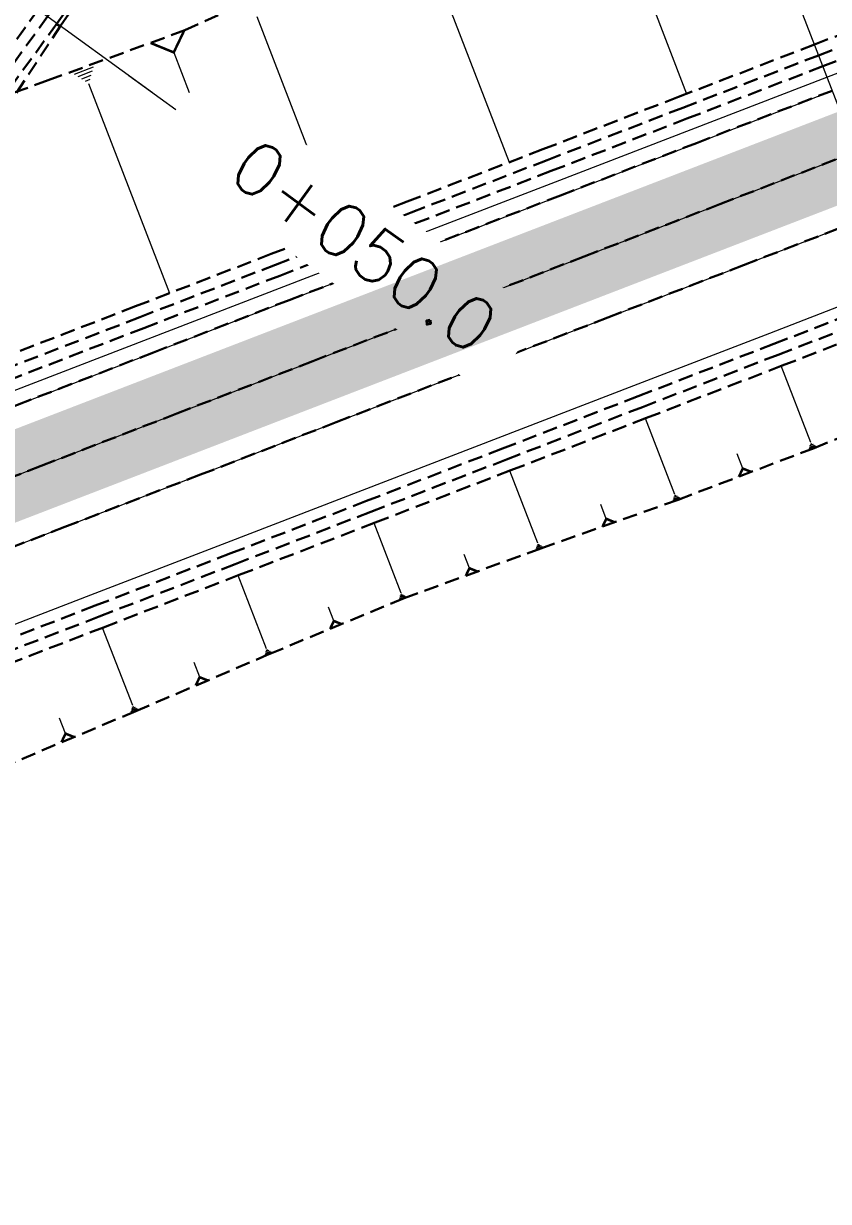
# Model space of a CAD drawing. Header units: metres. Extents: x 544752 to 548977, y 1840603 to 1844608.
# Drawn here: x 545154.89 to 545182.55, y 1844239.58 to 1844280.07 of the extents above; entities that cross this region are included whole.
import ezdxf

# ---------------------------------------------------------------- set-up
doc = ezdxf.new("R2010")
doc.units = ezdxf.units.M
doc.header["$MEASUREMENT"] = 0
for name, pattern in [('ACAD_ISO02W100', [15, 12, -3]), ('Anordnung Grundriss$0$GESTRICHELT', [0.75, 0.5, -0.25]), ('HIDDEN', [0.375, 0.25, -0.125])]:
    doc.linetypes.add(name, pattern=pattern)
doc.layers.add('C-ROAD', color=7, linetype='Continuous')
for name, color, linetype, lineweight in [('C-ROAD-CORR', 5, 'Continuous', 0), ('C-ROAD-SAMP', 150, 'HIDDEN', 0), ('C-ROAD-SAMP-TEXT', 11, 'Continuous', 0), ('C-TOPO-FEAT', 94, 'Continuous', 5)]:
    doc.layers.add(name, color=color, linetype=linetype, lineweight=lineweight)

msp = doc.modelspace()

# ---------------------------------------------------------------- linework, layer by layer
at = {"layer": 'C-ROAD-CORR', "color": 160, "linetype": 'Continuous'}
for p, q in [((545174.6386672057, 1844285.530964608, 786.2094124978776), (545177.6758390117, 1844277.658614131, 777.7715031237665)), ((545168.6528160726, 1844282.875789878, 786.6477675940467), (545171.5738556341, 1844275.304454223, 778.5324982995213)), ((545162.9140432171, 1844280.312463362, 787.0522121651794), (545165.7177835052, 1844273.045167468, 779.2628252052467)), ((545156.1265822031, 1844279.955415019, 788.7015196955513), (545156.0113007671, 1844280.039131871, 788.5590475198248)), ((545156.1273810655, 1844279.952825213, 788.7036878694273), (545156.1292920987, 1844279.955456781, 788.7036878694273)), ((545156.128179928, 1844279.950235407, 788.7058560433034), (545156.1320019942, 1844279.955498544, 788.7058560433034)), ((545156.1289787905, 1844279.9476456, 788.7080242171794), (545156.1347118898, 1844279.955540306, 788.7080242171794)), ((545156.129777653, 1844279.945055794, 788.7101923910554), (545156.1374217853, 1844279.955582068, 788.7101923910554)), ((545160.0535109894, 1844279.081902224, 787.2958230244499), (545160.5862154397, 1844277.701132086, 785.8158567392383)), ((545157.2887583039, 1844278.572698257, 788.1783725637348), (545156.6310106268, 1844278.318937616, 788.1783725637348)), ((545157.2488332842, 1844278.431353564, 788.0608723900402), (545156.7555225266, 1844278.241033083, 788.0608723900402)), ((545157.2089082648, 1844278.290008871, 787.9433722163457), (545156.8800344262, 1844278.163128551, 787.9433722163457)), ((545157.1689832452, 1844278.148664178, 787.8258720426511), (545157.004546326, 1844278.085224018, 787.8258720426511)), ((545157.1290582257, 1844278.007319485, 787.7083718689565), (545159.908188855, 1844270.803811836, 779.9873557764195)), ((545181.9441903215, 1844265.666933088, 780.5546663541492), (545180.9276039767, 1844268.30192528, 777.7303732296475)), ((545177.270766346, 1844263.889597693, 781.1124648959185), (545176.2628047664, 1844266.502234491, 778.3121332042614)), ((545181.8857731615, 1844265.460121529, 780.7265892869378), (545182.1263726138, 1844265.552945378, 780.7265892869378)), ((545181.9003774516, 1844265.511824418, 780.6836085537407), (545182.0808270407, 1844265.581442305, 780.6836085537407)), ((545181.9149817416, 1844265.563527308, 780.6406278205435), (545182.0352814676, 1844265.609939233, 780.6406278205435)), ((545181.9295860315, 1844265.615230198, 780.5976470873463), (545181.9897358946, 1844265.63843616, 780.5976470873463)), ((545179.607617633, 1844264.777884774, 780.8339716889873), (545179.4122898055, 1844265.284174577, 780.2913094321452)), ((545172.562085224, 1844262.208591613, 781.5674930948652), (545171.5996654299, 1844264.703184085, 778.8936861714541)), ((545174.9163793712, 1844263.049224569, 781.3398406785036), (545174.7263144841, 1844263.541872829, 780.8117999898186)), ((545177.2128448001, 1844263.684540733, 781.282929226636), (545177.4514029954, 1844263.77657706, 781.282929226636)), ((545177.2273251866, 1844263.735804973, 781.2403131439567), (545177.406243833, 1844263.804832218, 781.2403131439567)), ((545177.2418055731, 1844263.787069213, 781.1976970612773), (545177.3610846706, 1844263.833087377, 781.1976970612773)), ((545177.2562859595, 1844263.838333453, 781.1550809785979), (545177.3159255084, 1844263.861342535, 781.1550809785979)), ((545167.8663239436, 1844260.491548971, 782.0608996117006), (545166.935670319, 1844262.90380352, 779.4753458646284)), ((545172.5067806931, 1844262.012799549, 781.730255495126), (545172.7345603365, 1844262.100677485, 781.730255495126)), ((545172.5206068258, 1844262.061747565, 781.6895648950608), (545172.6914415583, 1844262.127656017, 781.6895648950608)), ((545172.5344329586, 1844262.110695581, 781.6488742949956), (545172.6483227802, 1844262.154634549, 781.6488742949956)), ((545172.5482590912, 1844262.159643597, 781.6081836949304), (545172.6052040021, 1844262.181613081, 781.6081836949304)), ((545170.2139308468, 1844261.350772972, 781.8134425277964), (545170.031366327, 1844261.823980277, 781.3062394547565)), ((545163.2455567347, 1844258.582025709, 782.7607994475786), (545162.27231462, 1844261.104669641, 780.056925814977)), ((545167.8128448252, 1844260.30221933, 782.2182897845731), (545168.0331062456, 1844260.387196718, 782.2182897845731)), ((545167.8262146048, 1844260.34955174, 782.178942241355), (545167.9914106701, 1844260.413284781, 782.178942241355)), ((545167.8395843843, 1844260.39688415, 782.1395946981369), (545167.9497150946, 1844260.439372844, 782.1395946981369)), ((545167.852954164, 1844260.444216561, 782.1002471549187), (545167.9080195191, 1844260.465460907, 782.1002471549187)), ((545165.5558728838, 1844259.536946313, 782.4106775967927), (545165.3722239968, 1844260.012964297, 781.9004619212682)), ((545158.6440177831, 1844256.627186074, 783.5097099343873), (545157.610477919, 1844259.306121795, 780.638316326889)), ((545163.1896303092, 1844258.384031982, 782.9253920958442), (545163.4199713137, 1844258.472898097, 782.9253920958442)), ((545163.2036119157, 1844258.433530414, 782.8842439337778), (545163.3763676689, 1844258.50018, 782.8842439337778)), ((545163.217593522, 1844258.483028845, 782.8430957717114), (545163.3327640241, 1844258.527461903, 782.8430957717114)), ((545163.2315751284, 1844258.532527277, 782.801947609645), (545163.2891603794, 1844258.554743806, 782.801947609645)), ((545160.9448285624, 1844257.604509059, 783.1353594713737), (545160.7512353775, 1844258.106302669, 782.5975164203279)), ((545158.5846264052, 1844256.416925537, 783.6845000105016), (545158.8292383129, 1844256.511297401, 783.6845000105016)), ((545158.5994742496, 1844256.469490671, 783.640802491473), (545158.7829331805, 1844256.540269569, 783.640802491473)), ((545158.6143220941, 1844256.522055805, 783.5971049724444), (545158.736628048, 1844256.569241737, 783.5971049724444)), ((545158.6291699386, 1844256.57462094, 783.5534074534158), (545158.6903229156, 1844256.598213906, 783.5534074534158)), ((545156.3367184905, 1844255.665074779, 783.8676000681422), (545156.1326543256, 1844256.194009172, 783.3006664076808))]:
    msp.add_line(p, q, dxfattribs=at)
at = {"layer": 'C-ROAD-CORR', "color": 5, "linetype": 'Anordnung Grundriss$0$GESTRICHELT', "lineweight": 30, "extrusion": (-0.2545185879858001, 0.6597122770021893, -0.7071067811457484), "const_width": 0.1, "elevation": 1077383.483288115}
msp.add_lwpolyline([(-1172456.0876127, 1078497.713056837), (-1172456.706709645, 1078496.887594244), (-1172457.325806589, 1078497.713056837)], dxfattribs=at)
at = {"layer": 'C-ROAD-CORR', "color": 5, "linetype": 'Anordnung Grundriss$0$GESTRICHELT', "lineweight": 30, "extrusion": (-0.2545185880934472, 0.6597122768227847, 0.7071067812743813), "const_width": 0.1, "elevation": 1078477.904690683}
msp.add_lwpolyline([(-1172470.028904879, -1077373.336291696), (-1172469.80189934, -1077373.638965748), (-1172469.5748938, -1077373.336291696)], dxfattribs=at)
at = {"layer": 'C-ROAD-CORR', "color": 5, "linetype": 'Anordnung Grundriss$0$GESTRICHELT', "lineweight": 30, "extrusion": (-0.2545185881165816, 0.659712276829488, 0.7071067812598002), "const_width": 0.1, "elevation": 1078478.315982793}
msp.add_lwpolyline([(-1172465.023805938, -1077373.040287858), (-1172464.802916868, -1077373.334806619), (-1172464.582027797, -1077373.040287859)], dxfattribs=at)
at = {"layer": 'C-ROAD-CORR', "color": 5, "linetype": 'Anordnung Grundriss$0$GESTRICHELT', "lineweight": 30, "extrusion": (-0.2545185878970526, 0.6597122770562969, 0.7071067811272116), "const_width": 0.1, "elevation": 1078478.727778934}
msp.add_lwpolyline([(-1172460.015862341, -1077372.79352794), (-1172459.803690026, -1077373.07642436), (-1172459.591517712, -1077372.79352794)], dxfattribs=at)
at = {"layer": 'C-ROAD-CORR', "color": 5, "linetype": 'Anordnung Grundriss$0$GESTRICHELT', "lineweight": 30, "extrusion": (-0.2545185881937555, 0.6597122769766581, 0.7071067810947161), "const_width": 0.1, "elevation": 1078479.138737869}
msp.add_lwpolyline([(-1172455.019058574, -1077372.358089565), (-1172454.805626031, -1077372.642666287), (-1172454.59219349, -1077372.358089565)], dxfattribs=at)
at = {"layer": 'C-ROAD-CORR', "color": 5, "linetype": 'Anordnung Grundriss$0$GESTRICHELT', "lineweight": 30, "extrusion": (-0.2545185877260229, 0.6597122769895957, 0.7071067812510031), "const_width": 0.1, "elevation": 1078479.550188219}
msp.add_lwpolyline([(-1172450.032111605, -1077371.729752091), (-1172449.807122027, -1077372.029738194), (-1172449.58213245, -1077371.729752091)], dxfattribs=at)
at = {"layer": 'C-ROAD-CORR', "color": 5, "linetype": 'Anordnung Grundriss$0$GESTRICHELT', "lineweight": 30, "extrusion": (-0.2545185881620449, 0.6597122769351683, 0.707106781144839), "const_width": 0.1, "elevation": 1078479.961003412}
msp.add_lwpolyline([(-1172445.047865821, -1077371.088473513), (-1172444.81070711, -1077371.404685128), (-1172444.573548399, -1077371.088473513)], dxfattribs=at)
at = {"layer": 'C-ROAD-CORR', "color": 1, "linetype": 'Anordnung Grundriss$0$GESTRICHELT', "lineweight": 30}
for points in [[(545109.2799091389, 1844242.67646844, 786.6575500847322), (545112.6067999994, 1844246.88139443, 787.1605040806676), (545114.2638467267, 1844248.879328715, 787.4150750574812), (545116.0983772373, 1844251.016397696, 787.6958572247335), (545119.8577402422, 1844254.957819554, 788.1086682172083), (545123.8630920294, 1844258.70238011, 788.416474295214), (545128.0326579742, 1844262.351742096, 788.7562467029513), (545131.1609013759, 1844264.896332491, 788.9910089448914), (545132.4547418437, 1844265.752749639, 788.9621271653639), (545137.1660967955, 1844268.772674608, 788.9774272001142), (545141.9584271179, 1844271.814754188, 789.289125444791), (545142.9965985297, 1844272.395511416, 789.3287663407334), (545146.5290743841, 1844274.225337648, 789.3043518576875), (545151.0421887762, 1844276.418407076, 789.1441930710422), (545155.7428291341, 1844278.125409129, 788.4630472588391), (545160.4388331142, 1844279.844428675, 787.7947822904704), (545165.003154414, 1844281.904769779, 787.4923598207886), (545169.5674757139, 1844283.965110882, 787.189937351201), (545174.1373655632, 1844286.011018304, 786.8720442663949), (545178.7184339558, 1844288.027950936, 786.5230948101623), (545183.3583015497, 1844289.892476017, 786.0107886650235)], [(545128.6482873533, 1844238.185355296, 788.1474367852097), (545131.3856466885, 1844242.376817409, 788.146562184054), (545134.0470135389, 1844246.623464916, 788.051771207195), (545136.7576932047, 1844250.834301682, 788.0179241634801), (545139.5389396958, 1844254.993893142, 788.0712881180735), (545139.5779903147, 1844255.051225788, 788.0726238170257), (545142.348238828, 1844259.133112903, 788.1701020150164), (545145.1437498766, 1844263.282345506, 788.2740456443687), (545147.914763578, 1844267.449367972, 788.3698859447207), (545150.6672814798, 1844271.629822002, 788.4650400127026), (545153.4056985768, 1844275.820515973, 788.5649394641193), (545156.1659650026, 1844279.99534306, 788.7140137747128), (545158.9877673058, 1844284.125483075, 788.9613101203761)], [(545110.5746509915, 1844241.478666046, 784.8937227007964), (545114.2237137854, 1844245.209608945, 784.8347188586431), (545116.050820964, 1844246.930113104, 784.7707001933418), (545118.0743147569, 1844248.732174252, 784.675591371857), (545122.1145723918, 1844252.035492649, 784.4163402404381), (545126.3320199659, 1844255.109371331, 784.0569654643863), (545130.7136440132, 1844257.944325456, 783.5974670437017), (545133.9679503929, 1844259.835633122, 783.2039369490831), (545135.2459244805, 1844260.531607419, 783.0417364179908), (545139.9148764458, 1844262.863233833, 782.4599675842268), (545144.706093269, 1844264.932010171, 781.8781987504627), (545145.722175907, 1844265.330813817, 781.7565325749509), (545149.4114749486, 1844266.754154288, 781.2964299166988), (545154.0763451953, 1844268.553872483, 780.7146610829348), (545158.741215442, 1844270.353590678, 780.1328922491708), (545163.4060856886, 1844272.153308873, 779.5511234154068), (545168.0709559353, 1844273.953027068, 778.9693545816428), (545172.735826182, 1844275.752745264, 778.3875857478788), (545177.4006964286, 1844277.552463459, 777.8058169141148), (545182.0655666753, 1844279.352181654, 777.2240480803508), (545186.7304369219, 1844281.151899849, 776.6422792465868)], [(545109.2277157324, 1844223.72942268, 784.389992359459), (545111.8932946787, 1844227.562540592, 784.6313594512043), (545114.7676026043, 1844231.241733166, 784.7726028983167), (545117.5593310356, 1844234.448826763, 784.814122005671), (545117.8417704704, 1844234.755647789, 784.8137227007963), (545121.1063125441, 1844238.093441835, 784.7547188586431), (545122.7408879391, 1844239.632647526, 784.6907001933417), (545124.5511556697, 1844241.24481612, 784.5955913718569), (545128.1656703501, 1844244.200046682, 784.3363402404381), (545131.9387035442, 1844246.950014784, 783.9769654643862), (545135.8586130831, 1844249.486235053, 783.5174670437017), (545138.7699962786, 1844251.178245796, 783.123936949083), (545139.9133035918, 1844251.800881662, 782.9617364179908), (545144.0902638119, 1844253.886812478, 782.3799675842267), (545148.3766052062, 1844255.737591097, 781.7981987504627), (545149.2856179333, 1844256.094370729, 781.6765325749509), (545152.9749169749, 1844257.5177112, 781.2164299166988), (545157.6397872216, 1844259.317429395, 780.6346610829347), (545162.3046574682, 1844261.11714759, 780.0528922491708), (545166.9695277149, 1844262.916865785, 779.4711234154067), (545171.6343979615, 1844264.71658398, 778.8893545816428), (545176.2992682082, 1844266.516302175, 778.3075857478788), (545180.9641384549, 1844268.31602037, 777.7258169141147), (545185.6290087015, 1844270.115738565, 777.1440480803508)], [(545127.1208363945, 1844238.274213611, 788.5234073423114), (545130.5071619638, 1844241.168095927, 788.1671767491118), (545134.0122327984, 1844243.932426176, 787.6382991796345), (545137.6651040694, 1844246.5164477, 786.9935347365017), (545140.4164328568, 1844248.209961131, 786.5182656399362), (545141.5096753566, 1844248.814733815, 786.3478081501212), (545145.5166345933, 1844250.820341269, 785.7619461884988), (545149.6182537185, 1844252.627333737, 785.1471376676335), (545150.4860156252, 1844252.982939455, 785.0114927234396), (545154.1387959421, 1844254.500936474, 784.4499332794494), (545158.7516434478, 1844256.435497633, 783.7236342044516), (545163.3515039483, 1844258.403721115, 782.9612544662629), (545167.9706640672, 1844260.321919979, 782.2524931736235), (545172.6703082803, 1844262.03150404, 781.7673338162131), (545177.3843107745, 1844263.70387143, 781.3220648180452), (545182.0581482371, 1844265.480346598, 780.7652088177174), (545186.6991936293, 1844267.341818825, 780.1172494699941)]]:
    msp.add_polyline3d(points, dxfattribs=at)
at = {"layer": 'C-ROAD-CORR', "color": 11, "linetype": 'Anordnung Grundriss$0$GESTRICHELT', "lineweight": 30}
for points in [[(545109.2799091389, 1844242.67646844, 786.6575500847322), (545112.6067999994, 1844246.88139443, 787.1605040806676), (545114.2638467267, 1844248.879328715, 787.4150750574812), (545116.0983772373, 1844251.016397696, 787.6958572247335), (545119.8577402422, 1844254.957819554, 788.1086682172083), (545123.8630920294, 1844258.70238011, 788.416474295214), (545128.0326579742, 1844262.351742096, 788.7562467029513), (545131.1609013759, 1844264.896332491, 788.9910089448914), (545132.4547418437, 1844265.752749639, 788.9621271653639), (545137.1660967955, 1844268.772674608, 788.9774272001142), (545141.9584271179, 1844271.814754188, 789.289125444791), (545142.9965985297, 1844272.395511416, 789.3287663407334), (545146.5290743841, 1844274.225337648, 789.3043518576875), (545151.0421887762, 1844276.418407076, 789.1441930710422), (545155.7428291341, 1844278.125409129, 788.4630472588391), (545160.4388331142, 1844279.844428675, 787.7947822904704), (545165.003154414, 1844281.904769779, 787.4923598207886), (545169.5674757139, 1844283.965110882, 787.189937351201), (545174.1373655632, 1844286.011018304, 786.8720442663949), (545178.7184339558, 1844288.027950936, 786.5230948101623), (545183.3583015497, 1844289.892476017, 786.0107886650235)], [(545127.1208363945, 1844238.274213611, 788.5234073423114), (545130.5071619638, 1844241.168095927, 788.1671767491118), (545134.0122327984, 1844243.932426176, 787.6382991796345), (545137.6651040694, 1844246.5164477, 786.9935347365017), (545140.4164328568, 1844248.209961131, 786.5182656399362), (545141.5096753566, 1844248.814733815, 786.3478081501212), (545145.5166345933, 1844250.820341269, 785.7619461884988), (545149.6182537185, 1844252.627333737, 785.1471376676335), (545150.4860156252, 1844252.982939455, 785.0114927234396), (545154.1387959421, 1844254.500936474, 784.4499332794494), (545158.7516434478, 1844256.435497633, 783.7236342044516), (545163.3515039483, 1844258.403721115, 782.9612544662629), (545167.9706640672, 1844260.321919979, 782.2524931736235), (545172.6703082803, 1844262.03150404, 781.7673338162131), (545177.3843107745, 1844263.70387143, 781.3220648180452), (545182.0581482371, 1844265.480346598, 780.7652088177174), (545186.6991936293, 1844267.341818825, 780.1172494699941)]]:
    msp.add_polyline3d(points, dxfattribs=at)
at = {"layer": 'C-ROAD-CORR', "color": 92, "linetype": 'Anordnung Grundriss$0$GESTRICHELT', "lineweight": 30}
for points in [[(545110.8682719806, 1844241.207028945, 784.4937227007964), (545114.5017985837, 1844244.922087041, 784.4347188586431), (545116.3211267004, 1844246.63526601, 784.3707001933418), (545118.3360052989, 1844248.429654731, 784.275591371857), (545122.3590611982, 1844251.718908974, 784.0163402404381), (545126.5585526357, 1844254.779700359, 783.6569654643863), (545130.9215215513, 1844257.60258443, 783.1974670437017), (545134.1619724488, 1844259.485839695, 782.8039369490831), (545135.4345054547, 1844260.178850822, 782.6417364179908), (545140.0835789656, 1844262.500550142, 782.0599675842268), (545144.8543967817, 1844264.560518492, 781.4781987504628), (545145.8661533626, 1844264.957624197, 781.356532574951), (545149.5554524042, 1844266.380964668, 780.8964299166988), (545154.2203226509, 1844268.180682863, 780.3146610829348), (545158.8851928975, 1844269.980401058, 779.7328922491708), (545163.5500631442, 1844271.780119254, 779.1511234154068), (545168.2149333908, 1844273.579837449, 778.5693545816429), (545172.8798036375, 1844275.379555644, 777.9875857478788), (545177.5446738842, 1844277.179273839, 777.4058169141148), (545182.2095441308, 1844278.978992034, 776.8240480803508), (545186.8744143775, 1844280.778710229, 776.2422792465868)], [(545111.1618929695, 1844240.935391843, 784.4937227007964), (545114.779883382, 1844244.634565138, 784.4347188586431), (545116.5914324368, 1844246.340418916, 784.3707001933418), (545118.5976958408, 1844248.127135211, 784.275591371857), (545122.6035500047, 1844251.402325298, 784.0163402404381), (545126.7850853055, 1844254.450029388, 783.6569654643863), (545131.1293990895, 1844257.260843404, 783.1974670437017), (545134.3559945049, 1844259.136046268, 782.8039369490831), (545135.623086429, 1844259.826094226, 782.6417364179908), (545140.2522814855, 1844262.13786645, 782.0599675842268), (545145.0027002944, 1844264.189026812, 781.4781987504628), (545146.0101308182, 1844264.584434578, 781.356532574951), (545149.6994298599, 1844266.007775048, 780.8964299166988), (545154.3643001065, 1844267.807493244, 780.3146610829348), (545159.0291703532, 1844269.607211439, 779.7328922491708), (545163.6940405999, 1844271.406929634, 779.1511234154068), (545168.3589108465, 1844273.206647829, 778.5693545816429), (545173.0237810932, 1844275.006366024, 777.9875857478788), (545177.6886513398, 1844276.806084219, 777.4058169141148), (545182.3535215865, 1844278.605802414, 776.8240480803508), (545187.0183918332, 1844280.405520609, 776.2422792465868)], [(545108.5584839412, 1844224.167747685, 783.989992359459), (545111.2494342517, 1844228.037349765, 784.2313594512043), (545114.1511002539, 1844231.751561424, 784.3726028983167), (545116.9694007583, 1844234.989180599, 784.4141220056711), (545117.2545284922, 1844235.298921992, 784.4137227007964), (545120.5501429474, 1844238.668485642, 784.3547188586431), (545122.2002764664, 1844240.222341714, 784.2907001933418), (545124.0277745859, 1844241.849855161, 784.195591371857), (545127.6766927373, 1844244.833214033, 783.9363402404381), (545131.4856382046, 1844247.609356727, 783.5769654643863), (545135.4428580068, 1844250.169717106, 783.1174670437017), (545138.3819521666, 1844251.877832651, 782.723936949083), (545139.5361416433, 1844252.506394855, 782.5617364179908), (545143.7528587722, 1844254.61217986, 781.9799675842268), (545148.079998181, 1844256.480574457, 781.3981987504627), (545148.9976630221, 1844256.840749968, 781.2765325749509), (545152.6869620638, 1844258.264090439, 780.8164299166988), (545157.3518323104, 1844260.063808634, 780.2346610829347), (545162.0167025571, 1844261.863526829, 779.6528922491708), (545166.6815728038, 1844263.663245024, 779.0711234154068), (545171.3464430504, 1844265.462963219, 778.4893545816428), (545176.0113132971, 1844267.262681415, 777.9075857478788), (545180.6761835438, 1844269.06239961, 777.3258169141147), (545185.3410537904, 1844270.862117805, 776.7440480803508)], [(545108.8930998369, 1844223.948585182, 783.989992359459), (545111.5713644652, 1844227.799945179, 784.2313594512043), (545114.4593514291, 1844231.496647295, 784.3726028983167), (545117.2643658969, 1844234.719003681, 784.4141220056711), (545117.5481494813, 1844235.02728489, 784.4137227007964), (545120.8282277457, 1844238.380963739, 784.3547188586431), (545122.4705822028, 1844239.92749462, 784.2907001933418), (545124.2894651279, 1844241.547335641, 784.195591371857), (545127.9211815437, 1844244.516630358, 783.9363402404381), (545131.7121708745, 1844247.279685756, 783.5769654643863), (545135.650735545, 1844249.82797608, 783.1174670437017), (545138.5759742226, 1844251.528039224, 782.723936949083), (545139.7247226175, 1844252.153638259, 782.5617364179908), (545143.921561292, 1844254.249496169, 781.9799675842268), (545148.2283016936, 1844256.109082777, 781.3981987504627), (545149.1416404777, 1844256.467560349, 781.2765325749509), (545152.8309395193, 1844257.890900819, 780.8164299166988), (545157.495809766, 1844259.690619014, 780.2346610829347), (545162.1606800127, 1844261.49033721, 779.6528922491708), (545166.8255502593, 1844263.290055405, 779.0711234154068), (545171.490420506, 1844265.0897736, 778.4893545816428), (545176.1552907526, 1844266.889491795, 777.9075857478788), (545180.8201609993, 1844268.68920999, 777.3258169141147), (545185.485031246, 1844270.488928185, 776.7440480803508)]]:
    msp.add_polyline3d(points, dxfattribs=at)
at = {"layer": 'C-ROAD-CORR', "color": 5, "linetype": 'Anordnung Grundriss$0$GESTRICHELT', "lineweight": 30}
for points in [[(545108.4484535127, 1844236.467472804, 784.8726028983167), (545111.5125456934, 1844239.987453581, 784.9141220056711), (545111.822540195, 1844240.324208365, 784.9137227007964), (545115.4055741783, 1844243.987640855, 784.8547188586431), (545117.1996203436, 1844245.677012954, 784.7907001933418), (545119.1864995601, 1844247.44646629, 784.695591371857), (545123.153649819, 1844250.690012028, 784.4363402404381), (545127.2947838126, 1844253.708269702, 784.0769654643863), (545131.5971235504, 1844256.491926094, 783.6174670437017), (545134.7925441308, 1844258.349011056, 783.223936949083), (545136.0473936208, 1844259.032391885, 783.0617364179908), (545140.6318621552, 1844261.321828146, 782.4799675842268), (545145.3363831977, 1844263.353170533, 781.8981987504627), (545146.3340800933, 1844263.744757933, 781.7765325749509), (545150.023379135, 1844265.168098404, 781.3164299166988), (545154.6882493816, 1844266.967816599, 780.7346610829347), (545159.3531196283, 1844268.767534794, 780.1528922491708), (545164.0179898749, 1844270.567252989, 779.5711234154068), (545168.6828601216, 1844272.366971184, 778.9893545816428), (545173.3477303683, 1844274.16668938, 778.4075857478788), (545178.0126006149, 1844275.966407575, 777.8258169141147), (545182.6774708616, 1844277.76612577, 777.2440480803508)], [(545108.9154402037, 1844229.758533016, 784.7313594512043), (545111.9162792338, 1844233.599688856, 784.8726028983167), (545114.8309035031, 1844236.947963254, 784.9141220056711), (545115.1257763216, 1844237.268290976, 784.9137227007964), (545118.5340281595, 1844240.753019442, 784.8547188586431), (545120.2405598777, 1844242.359983146, 784.7907001933418), (545122.1305181569, 1844244.043121685, 784.695591371857), (545125.904148891, 1844247.12844568, 784.4363402404381), (545129.8432763483, 1844249.999471271, 784.0769654643863), (545133.935745855, 1844252.647339547, 783.6174670437017), (545136.9752922606, 1844254.413834999, 783.223936949083), (545138.1689295805, 1844255.063880177, 783.0617364179908), (545142.5297655032, 1844257.24163662, 782.4799675842268), (545147.0047977145, 1844259.173889135, 781.8981987504627), (545147.9538264689, 1844259.546374711, 781.7765325749509), (545151.6431255105, 1844260.969715182, 781.3164299166988), (545156.3079957572, 1844262.769433377, 780.7346610829347), (545160.9728660039, 1844264.569151572, 780.1528922491708), (545165.6377362505, 1844266.368869768, 779.5711234154068), (545170.3026064972, 1844268.168587963, 778.9893545816428), (545174.9674767439, 1844269.968306158, 778.4075857478788), (545179.6323469905, 1844271.768024353, 777.8258169141147), (545184.2972172372, 1844273.567742548, 777.2440480803508)]]:
    msp.add_polyline3d(points, dxfattribs=at)
at = {"layer": 'C-ROAD-CORR', "color": 160, "linetype": 'Anordnung Grundriss$0$GESTRICHELT', "lineweight": 30}
for points in [[(545108.4484535127, 1844236.467472804, 784.7226028983167), (545111.5125456934, 1844239.987453581, 784.7641220056711), (545111.822540195, 1844240.324208365, 784.7637227007964), (545115.4055741783, 1844243.987640855, 784.7047188586431), (545117.1996203436, 1844245.677012954, 784.6407001933418), (545119.1864995601, 1844247.44646629, 784.545591371857), (545123.153649819, 1844250.690012028, 784.2863402404381), (545127.2947838126, 1844253.708269702, 783.9269654643863), (545131.5971235504, 1844256.491926094, 783.4674670437017), (545134.7925441308, 1844258.349011056, 783.0739369490831), (545136.0473936208, 1844259.032391885, 782.9117364179908), (545140.6318621552, 1844261.321828146, 782.3299675842268), (545145.3363831977, 1844263.353170533, 781.7481987504627), (545146.3340800933, 1844263.744757933, 781.6265325749509), (545150.023379135, 1844265.168098404, 781.1664299166988), (545154.6882493816, 1844266.967816599, 780.5846610829348), (545159.3531196283, 1844268.767534794, 780.0028922491708), (545164.0179898749, 1844270.567252989, 779.4211234154068), (545168.6828601216, 1844272.366971184, 778.8393545816429), (545173.3477303683, 1844274.16668938, 778.2575857478788), (545178.0126006149, 1844275.966407575, 777.6758169141148), (545182.6774708616, 1844277.76612577, 777.0940480803508)], [(545108.9154402037, 1844229.758533016, 784.5813594512043), (545111.9162792338, 1844233.599688856, 784.7226028983167), (545114.8309035031, 1844236.947963254, 784.7641220056711), (545115.1257763216, 1844237.268290976, 784.7637227007964), (545118.5340281595, 1844240.753019442, 784.7047188586431), (545120.2405598777, 1844242.359983146, 784.6407001933418), (545122.1305181569, 1844244.043121685, 784.545591371857), (545125.904148891, 1844247.12844568, 784.2863402404381), (545129.8432763483, 1844249.999471271, 783.9269654643863), (545133.935745855, 1844252.647339547, 783.4674670437017), (545136.9752922606, 1844254.413834999, 783.0739369490831), (545138.1689295805, 1844255.063880177, 782.9117364179908), (545142.5297655032, 1844257.24163662, 782.3299675842268), (545147.0047977145, 1844259.173889135, 781.7481987504627), (545147.9538264689, 1844259.546374711, 781.6265325749509), (545151.6431255105, 1844260.969715182, 781.1664299166988), (545156.3079957572, 1844262.769433377, 780.5846610829348), (545160.9728660039, 1844264.569151572, 780.0028922491708), (545165.6377362505, 1844266.368869768, 779.4211234154068), (545170.3026064972, 1844268.168587963, 778.8393545816429), (545174.9674767439, 1844269.968306158, 778.2575857478788), (545179.6323469905, 1844271.768024353, 777.6758169141148), (545184.2972172372, 1844273.567742548, 777.0940480803508)]]:
    msp.add_polyline3d(points, dxfattribs=at)
at = {"layer": 'C-ROAD-CORR', "color": 150, "linetype": 'Anordnung Grundriss$0$GESTRICHELT', "lineweight": 30}
msp.add_polyline3d([(545110.1823663733, 1844235.03358083, 784.9401028983167), (545113.1717245983, 1844238.467708418, 784.981622005671), (545113.4741582583, 1844238.796249671, 784.9812227007964), (545116.9698011689, 1844242.370330149, 784.9222188586431), (545118.7200901107, 1844244.01849805, 784.8582001933418), (545120.6585088585, 1844245.744793987, 784.763091371857), (545124.528899355, 1844248.909228854, 784.5038402404381), (545128.5690300805, 1844251.853870486, 784.1444654643863), (545132.7664347027, 1844254.569632821, 783.6849670437017), (545135.8839181957, 1844256.381423027, 783.291436949083), (545137.1081616007, 1844257.048136031, 783.1292364179908), (545141.5808138292, 1844259.281732383, 782.5474675842268), (545146.1705904561, 1844261.263529834, 781.9656987504627), (545147.1439532811, 1844261.645566322, 781.8440325749509), (545150.8332523227, 1844263.068906793, 781.3839299166988), (545155.4981225694, 1844264.868624988, 780.8021610829347), (545160.1629928161, 1844266.668343183, 780.2203922491708), (545164.8278630627, 1844268.468061378, 779.6386234154068), (545169.4927333094, 1844270.267779574, 779.0568545816428), (545174.157603556, 1844272.067497769, 778.4750857478788), (545178.8224738027, 1844273.867215964, 777.8933169141147), (545183.4873440494, 1844275.666934159, 777.3115480803508)], dxfattribs=at)
msp.add_polyline3d([(545110.1823663733, 1844235.03358083, 784.9401028983167), (545113.1717245983, 1844238.467708418, 784.981622005671), (545113.4741582583, 1844238.796249671, 784.9812227007964), (545116.9698011689, 1844242.370330149, 784.9222188586431), (545118.7200901107, 1844244.01849805, 784.8582001933418), (545120.6585088585, 1844245.744793987, 784.763091371857), (545124.528899355, 1844248.909228854, 784.5038402404381), (545128.5690300805, 1844251.853870486, 784.1444654643863), (545132.7664347027, 1844254.569632821, 783.6849670437017), (545135.8839181957, 1844256.381423027, 783.291436949083), (545137.1081616007, 1844257.048136031, 783.1292364179908), (545141.5808138292, 1844259.281732383, 782.5474675842268), (545146.1705904561, 1844261.263529834, 781.9656987504627), (545147.1439532811, 1844261.645566322, 781.8440325749509), (545150.8332523227, 1844263.068906793, 781.3839299166988), (545155.4981225694, 1844264.868624988, 780.8021610829347), (545160.1629928161, 1844266.668343183, 780.2203922491708), (545164.8278630627, 1844268.468061378, 779.6386234154068), (545169.4927333094, 1844270.267779574, 779.0568545816428), (545174.157603556, 1844272.067497769, 778.4750857478788), (545178.8224738027, 1844273.867215964, 777.8933169141147), (545183.4873440494, 1844275.666934159, 777.3115480803508)], dxfattribs=at)
at = {"layer": 'C-ROAD-SAMP', "color": 1, "linetype": 'Continuous', "lineweight": 13}
for points in [[(545143.1379318738, 1844289.456241192), (545151.2294371482, 1844283.580227033), (545159.3209424226, 1844277.704212874)], [(545179.8879076592, 1844284.996674652), (545183.4873440494, 1844275.666934159), (545187.0867804396, 1844266.337193666)]]:
    msp.add_lwpolyline(points, dxfattribs=at)
at = {"layer": 'C-ROAD-SAMP-TEXT', "color": 4, "linetype": 'Continuous', "lineweight": 5}
msp.add_line((545158.5117918951, 1844278.29181429), (545160.1300929501, 1844277.116611458), dxfattribs=at)
at = {"layer": 'C-TOPO-FEAT', "color": 94, "linetype": 'Continuous', "lineweight": 0, "ltscale": 2}
for points in [[(545111.1438392701, 1844240.325174728, 784.8941220056711), (545111.4555139586, 1844240.663754742, 784.8937227007964), (545115.0579681804, 1844244.347043235, 784.8347188586431), (545116.8617381732, 1844246.045571822, 784.7707001933418), (545118.8593863827, 1844247.824615691, 784.675591371857), (545122.848038811, 1844251.085741623, 784.4163402404381), (545127.0116179753, 1844254.120358416, 784.0569654643863), (545131.3372766277, 1844256.919102377, 783.5974670437017), (545134.5500165608, 1844258.78625284, 783.2039369490831), (545135.8116674031, 1844259.47333763, 783.0417364179908), (545140.4209840053, 1844261.775182759, 782.4599675842268), (545145.151003807, 1844263.817535132, 781.8781987504627), (545146.1541082738, 1844264.211244958, 781.7565325749509), (545149.8434073154, 1844265.634585429, 781.2964299166988), (545154.5082775621, 1844267.434303624, 780.7146610829348), (545159.1731478088, 1844269.234021819, 780.1328922491708), (545163.8380180554, 1844271.033740014, 779.5511234154068), (545168.5028883021, 1844272.833458209, 778.9693545816428), (545173.1677585487, 1844274.633176404, 778.3875857478788), (545177.8326287954, 1844276.432894599, 777.8058169141148), (545182.4974990421, 1844278.232612794, 777.2240480803508), (545187.1623692887, 1844280.03233099, 776.6422792465868)], [(545108.4484535127, 1844236.467472804, 784.4226028983167), (545111.5125456934, 1844239.987453581, 784.464122005671), (545111.822540195, 1844240.324208365, 784.4637227007963), (545115.4055741783, 1844243.987640855, 784.404718858643), (545117.1996203436, 1844245.677012954, 784.3407001933417), (545119.1864995601, 1844247.44646629, 784.2455913718569), (545123.153649819, 1844250.690012028, 783.986340240438), (545127.2947838126, 1844253.708269702, 783.6269654643862), (545131.5971235504, 1844256.491926094, 783.1674670437017), (545134.7925441308, 1844258.349011056, 782.773936949083), (545136.0473936208, 1844259.032391885, 782.6117364179908), (545140.6318621552, 1844261.321828146, 782.0299675842267), (545145.3363831977, 1844263.353170533, 781.4481987504627), (545146.3340800933, 1844263.744757933, 781.3265325749509), (545150.023379135, 1844265.168098404, 780.8664299166987), (545154.6882493816, 1844266.967816599, 780.2846610829347), (545159.3531196283, 1844268.767534794, 779.7028922491708), (545164.0179898749, 1844270.567252989, 779.1211234154067), (545168.6828601216, 1844272.366971184, 778.5393545816428), (545173.3477303683, 1844274.16668938, 777.9575857478787), (545178.0126006149, 1844275.966407575, 777.3758169141147), (545182.6774708616, 1844277.76612577, 776.7940480803508)], [(545110.1823663733, 1844235.03358083, 784.7901028983167), (545113.1717245983, 1844238.467708418, 784.8316220056711), (545113.4741582583, 1844238.796249671, 784.8312227007964), (545116.9698011689, 1844242.370330149, 784.7722188586431), (545118.7200901107, 1844244.01849805, 784.7082001933418), (545120.6585088585, 1844245.744793987, 784.613091371857), (545124.528899355, 1844248.909228854, 784.3538402404381), (545128.5690300805, 1844251.853870486, 783.9944654643863), (545132.7664347027, 1844254.569632821, 783.5349670437017), (545135.8839181957, 1844256.381423027, 783.1414369490831), (545137.1081616007, 1844257.048136031, 782.9792364179908), (545141.5808138292, 1844259.281732383, 782.3974675842268), (545146.1705904561, 1844261.263529834, 781.8156987504627), (545147.1439532811, 1844261.645566322, 781.6940325749509), (545150.8332523227, 1844263.068906793, 781.2339299166988), (545155.4981225694, 1844264.868624988, 780.6521610829348), (545160.1629928161, 1844266.668343183, 780.0703922491708), (545164.8278630627, 1844268.468061378, 779.4886234154068), (545169.4927333094, 1844270.267779574, 778.9068545816428), (545174.157603556, 1844272.067497769, 778.3250857478788), (545178.8224738027, 1844273.867215964, 777.7433169141148), (545183.4873440494, 1844275.666934159, 777.1615480803508)], [(545110.1823663733, 1844235.03358083, 784.7901028983167), (545113.1717245983, 1844238.467708418, 784.8316220056711), (545113.4741582583, 1844238.796249671, 784.8312227007964), (545116.9698011689, 1844242.370330149, 784.7722188586431), (545118.7200901107, 1844244.01849805, 784.7082001933418), (545120.6585088585, 1844245.744793987, 784.613091371857), (545124.528899355, 1844248.909228854, 784.3538402404381), (545128.5690300805, 1844251.853870486, 783.9944654643863), (545132.7664347027, 1844254.569632821, 783.5349670437017), (545135.8839181957, 1844256.381423027, 783.1414369490831), (545137.1081616007, 1844257.048136031, 782.9792364179908), (545141.5808138292, 1844259.281732383, 782.3974675842268), (545146.1705904561, 1844261.263529834, 781.8156987504627), (545147.1439532811, 1844261.645566322, 781.6940325749509), (545150.8332523227, 1844263.068906793, 781.2339299166988), (545155.4981225694, 1844264.868624988, 780.6521610829348), (545160.1629928161, 1844266.668343183, 780.0703922491708), (545164.8278630627, 1844268.468061378, 779.4886234154068), (545169.4927333094, 1844270.267779574, 778.9068545816428), (545174.157603556, 1844272.067497769, 778.3250857478788), (545178.8224738027, 1844273.867215964, 777.7433169141148), (545183.4873440494, 1844275.666934159, 777.1615480803508)], [(545110.1823663733, 1844235.03358083, 784.4901028983166), (545113.1717245983, 1844238.467708418, 784.531622005671), (545113.4741582583, 1844238.796249671, 784.5312227007963), (545116.9698011689, 1844242.370330149, 784.472218858643), (545118.7200901107, 1844244.01849805, 784.4082001933417), (545120.6585088585, 1844245.744793987, 784.3130913718569), (545124.528899355, 1844248.909228854, 784.053840240438), (545128.5690300805, 1844251.853870486, 783.6944654643862), (545132.7664347027, 1844254.569632821, 783.2349670437017), (545135.8839181957, 1844256.381423027, 782.841436949083), (545137.1081616007, 1844257.048136031, 782.6792364179908), (545141.5808138292, 1844259.281732383, 782.0974675842267), (545146.1705904561, 1844261.263529834, 781.5156987504627), (545147.1439532811, 1844261.645566322, 781.3940325749509), (545150.8332523227, 1844263.068906793, 780.9339299166987), (545155.4981225694, 1844264.868624988, 780.3521610829347), (545160.1629928161, 1844266.668343183, 779.7703922491708), (545164.8278630627, 1844268.468061378, 779.1886234154067), (545169.4927333094, 1844270.267779574, 778.6068545816428), (545174.157603556, 1844272.067497769, 778.0250857478787), (545178.8224738027, 1844273.867215964, 777.4433169141147), (545183.4873440494, 1844275.666934159, 776.8615480803508)], [(545110.1823663733, 1844235.03358083, 784.4901028983166), (545113.1717245983, 1844238.467708418, 784.531622005671), (545113.4741582583, 1844238.796249671, 784.5312227007963), (545116.9698011689, 1844242.370330149, 784.472218858643), (545118.7200901107, 1844244.01849805, 784.4082001933417), (545120.6585088585, 1844245.744793987, 784.3130913718569), (545124.528899355, 1844248.909228854, 784.053840240438), (545128.5690300805, 1844251.853870486, 783.6944654643862), (545132.7664347027, 1844254.569632821, 783.2349670437017), (545135.8839181957, 1844256.381423027, 782.841436949083), (545137.1081616007, 1844257.048136031, 782.6792364179908), (545141.5808138292, 1844259.281732383, 782.0974675842267), (545146.1705904561, 1844261.263529834, 781.5156987504627), (545147.1439532811, 1844261.645566322, 781.3940325749509), (545150.8332523227, 1844263.068906793, 780.9339299166987), (545155.4981225694, 1844264.868624988, 780.3521610829347), (545160.1629928161, 1844266.668343183, 779.7703922491708), (545164.8278630627, 1844268.468061378, 779.1886234154067), (545169.4927333094, 1844270.267779574, 778.6068545816428), (545174.157603556, 1844272.067497769, 778.0250857478787), (545178.8224738027, 1844273.867215964, 777.4433169141147), (545183.4873440494, 1844275.666934159, 776.8615480803508)], [(545108.9154402037, 1844229.758533016, 784.2813594512043), (545111.9162792338, 1844233.599688856, 784.4226028983167), (545114.8309035031, 1844236.947963254, 784.464122005671), (545115.1257763216, 1844237.268290976, 784.4637227007963), (545118.5340281595, 1844240.753019442, 784.404718858643), (545120.2405598777, 1844242.359983146, 784.3407001933417), (545122.1305181569, 1844244.043121685, 784.2455913718569), (545125.904148891, 1844247.12844568, 783.986340240438), (545129.8432763483, 1844249.999471271, 783.6269654643862), (545133.935745855, 1844252.647339547, 783.1674670437017), (545136.9752922606, 1844254.413834999, 782.773936949083), (545138.1689295805, 1844255.063880177, 782.6117364179908), (545142.5297655032, 1844257.24163662, 782.0299675842267), (545147.0047977145, 1844259.173889135, 781.4481987504627), (545147.9538264689, 1844259.546374711, 781.3265325749509), (545151.6431255105, 1844260.969715182, 780.8664299166987), (545156.3079957572, 1844262.769433377, 780.2846610829347), (545160.9728660039, 1844264.569151572, 779.7028922491708), (545165.6377362505, 1844266.368869768, 779.1211234154067), (545170.3026064972, 1844268.168587963, 778.5393545816428), (545174.9674767439, 1844269.968306158, 777.9575857478787), (545179.6323469905, 1844271.768024353, 777.3758169141147), (545184.2972172372, 1844273.567742548, 776.7940480803508)], [(545110.9275040382, 1844228.274754351, 784.6313594512043), (545113.8428490787, 1844232.006475552, 784.7726028983167), (545116.6744356197, 1844235.259357517, 784.814122005671), (545116.9609075031, 1844235.570559093, 784.8137227007963), (545120.2720581491, 1844238.956007546, 784.7547188586431), (545121.92997073, 1844240.517188808, 784.6907001933417), (545123.766084044, 1844242.152374682, 784.5955913718569), (545127.4322039309, 1844245.149797708, 784.3363402404381), (545131.2591055348, 1844247.939027699, 783.9769654643862), (545135.2349804685, 1844250.511458132, 783.5174670437017), (545138.1879301106, 1844252.227626078, 783.123936949083), (545139.3475606692, 1844252.859151451, 782.9617364179908), (545143.5841562523, 1844254.974863551, 782.3799675842267), (545147.9316946684, 1844256.852066136, 781.7981987504627), (545148.8536855665, 1844257.213939588, 781.6765325749509), (545152.5429846081, 1844258.637280059, 781.2164299166988), (545157.2078548548, 1844260.436998254, 780.6346610829347), (545161.8727251014, 1844262.236716449, 780.0528922491708), (545166.5375953481, 1844264.036434644, 779.4711234154067), (545171.2024655947, 1844265.836152839, 778.8893545816428), (545175.8673358414, 1844267.635871034, 778.3075857478788), (545180.5322060881, 1844269.435589229, 777.7258169141147), (545185.1970763347, 1844271.235307425, 777.1440480803508)]]:
    msp.add_polyline3d(points, dxfattribs=at)

# ---------------------------------------------------------------- next in the draw order: texts
at = {"layer": 'C-ROAD-SAMP-TEXT', "color": 1, "linetype": 'Continuous', "lineweight": -3, "insert": (545166.6032971696, 1844272.415800131), "char_height": 1.8, "width": 11.25428571428571, "attachment_point": 5, "rotation": 324.0130184919651, "bg_fill": 3, "box_fill_scale": 1.416666666666667, "bg_fill_color": 256, "bg_fill_true_color": 13158600, "bg_fill_transparency": 0}
msp.add_mtext('{\\Fsimplex.shx|c0;0+050.0}', dxfattribs=at)

# ---------------------------------------------------------------- next in the draw order: linework, layer by layer
at = {"layer": 'C-ROAD', "color": 1, "linetype": 'ACAD_ISO02W100', "lineweight": 60, "ltscale": 0.1, "const_width": 3, "flags": 128}
msp.add_lwpolyline([(545147.1439532811, 1844261.645566322), (545211.3645505421, 1844286.422027677)], dxfattribs=at)
at = {"layer": 'C-ROAD-CORR', "color": 11, "linetype": 'Anordnung Grundriss$0$GESTRICHELT', "lineweight": 30}
msp.add_polyline3d([(545128.6482873533, 1844238.185355296, 788.1474367852097), (545131.3856466885, 1844242.376817409, 788.146562184054), (545134.0470135389, 1844246.623464916, 788.051771207195), (545136.7576932047, 1844250.834301682, 788.0179241634801), (545139.5389396958, 1844254.993893142, 788.0712881180735), (545139.5779903147, 1844255.051225788, 788.0726238170257), (545142.348238828, 1844259.133112903, 788.1701020150164), (545145.1437498766, 1844263.282345506, 788.2740456443687), (545147.914763578, 1844267.449367972, 788.3698859447207), (545150.6672814798, 1844271.629822002, 788.4650400127026), (545153.4056985768, 1844275.820515973, 788.5649394641193), (545156.1659650026, 1844279.99534306, 788.7140137747128), (545158.9877673058, 1844284.125483075, 788.9613101203761), (545162.0501170837, 1844288.080938613, 789.259838521341), (545165.0629343844, 1844292.072364409, 789.6334554469993), (545168.144731886, 1844296.013697099, 789.9724110022169), (545168.1886419344, 1844296.067500849, 789.9763003836272), (545171.2502602771, 1844299.937796525, 790.3032058229387), (545172.7945964827, 1844304.995626583, 791.1202835787408)], dxfattribs=at)
at = {"layer": 'C-ROAD-CORR', "color": 92, "linetype": 'Anordnung Grundriss$0$GESTRICHELT', "lineweight": 30}
for points in [[(545126.0164915704, 1844240.096553369, 785.2948951458606), (545128.9544986498, 1844244.142306006, 785.5419938666114), (545131.8925057292, 1844248.188058643, 785.7890925873623), (545134.8305128085, 1844252.23381128, 786.0361913081132), (545137.7685198879, 1844256.279563918, 786.283290028864), (545137.8092623717, 1844256.335667939, 786.2867166426679), (545140.7065269673, 1844260.325316555, 786.5411694431025), (545143.6445340468, 1844264.371069192, 786.8212187857579), (545146.5825411262, 1844268.416821829, 787.1234401887232), (545149.5205482055, 1844272.462574466, 787.4478336519984), (545152.4585552849, 1844276.508327104, 787.7943991755835), (545155.3965623643, 1844280.554079741, 788.1631367594784), (545158.3345694437, 1844284.599832378, 788.5540464036833), (545161.272576523, 1844288.645585015, 788.9671281081979), (545164.2105836024, 1844292.691337653, 789.4023818730226), (545167.1485906818, 1844296.73709029, 789.859807698157), (545167.1893331656, 1844296.793194311, 789.8663068656708), (545170.0865977613, 1844300.782842927, 790.3286248901138)], [(545126.3401517813, 1844239.861512802, 785.2948951458606), (545129.2781588607, 1844243.90726544, 785.5419938666114), (545132.2161659402, 1844247.953018077, 785.7890925873623), (545135.1541730195, 1844251.998770714, 786.0361913081132), (545138.0921800989, 1844256.044523351, 786.283290028864), (545138.1329225827, 1844256.100627372, 786.2867166426679), (545141.0301871783, 1844260.090275988, 786.5411694431025), (545143.9681942577, 1844264.136028626, 786.8212187857579), (545146.9062013371, 1844268.181781263, 787.1234401887232), (545149.8442084164, 1844272.2275339, 787.4478336519984), (545152.7822154958, 1844276.273286537, 787.7943991755835), (545155.7202225752, 1844280.319039174, 788.1631367594784), (545158.6582296547, 1844284.364791812, 788.5540464036833), (545161.596236734, 1844288.410544449, 788.9671281081979), (545164.5342438134, 1844292.456297086, 789.4023818730226), (545167.4722508928, 1844296.502049723, 789.859807698157), (545167.5129933766, 1844296.558153744, 789.8663068656708), (545170.4102579722, 1844300.54780236, 790.3286248901138)]]:
    msp.add_polyline3d(points, dxfattribs=at)
at = {"layer": 'C-ROAD-CORR', "color": 1, "linetype": 'Anordnung Grundriss$0$GESTRICHELT', "lineweight": 30}
msp.add_polyline3d([(545126.6638119924, 1844239.626472236, 785.6948951458605), (545129.6018190718, 1844243.672224873, 785.9419938666114), (545132.5398261512, 1844247.717977511, 786.1890925873623), (545135.4778332305, 1844251.763730148, 786.4361913081132), (545138.4158403099, 1844255.809482785, 786.683290028864), (545138.4565827937, 1844255.865586806, 786.6867166426679), (545141.3538473893, 1844259.855235422, 786.9411694431025), (545144.2918544688, 1844263.900988059, 787.2212187857579), (545147.2298615482, 1844267.946740697, 787.5234401887232), (545150.1678686275, 1844271.992493334, 787.8478336519984), (545153.1058757069, 1844276.038245971, 788.1943991755835), (545156.0438827863, 1844280.083998608, 788.5631367594784), (545158.9818898657, 1844284.129751245, 788.9540464036833), (545161.919896945, 1844288.175503883, 789.3671281081979), (545164.8579040244, 1844292.22125652, 789.8023818730226), (545167.7959111038, 1844296.267009157, 790.259807698157), (545167.8366535876, 1844296.323113178, 790.2663068656708), (545170.7339181833, 1844300.312761794, 790.7286248901138)], dxfattribs=at)

doc.saveas('drawing.dxf')
